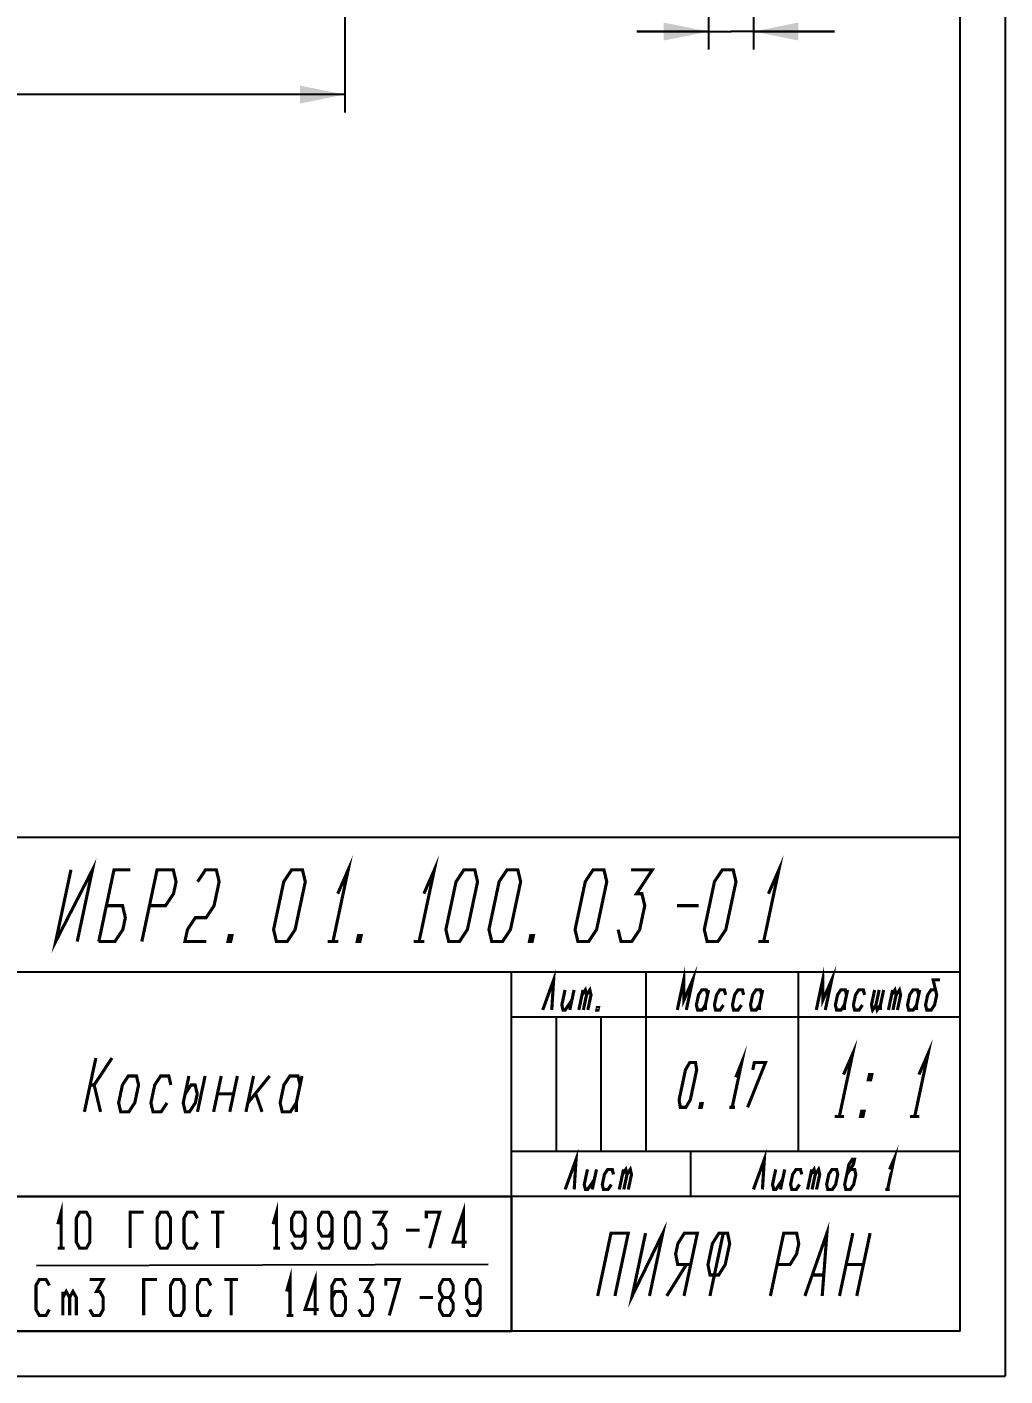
# Model space of a CAD drawing. Header units: millimetres. Extents: x 0 to 210, y 0 to 297.
# Drawn here: x 101 to 210, y 0 to 150.3 of the extents above; entities that cross this region are included whole.
import ezdxf

# ---------------------------------------------------------------- set-up
doc = ezdxf.new("R2010")
doc.units = ezdxf.units.MM
doc.header["$LTSCALE"] = 19.36
doc.layers.get('0').update_dxf_attribs({"linetype": 'CONTINUOUS'})
doc.styles.get("Standard").update_dxf_attribs({"font": 'txt', "width": 0.75})
doc.dimstyles.new('DIMSTYLE_1', dxfattribs={"dimtxt": 4, "dimasz": 5, "dimexe": 0.18, "dimexo": 0.0625, "dimgap": 0.09, "dimtad": 1, "dimdec": 4, "dimdsep": 46, "dimtxsty": 'STANDARD', "dimblk": '_FILLED', "dimblk1": '_FILLED', "dimblk2": '_FILLED', "dimcen": 0.09, "dimadec": 0, "dimazin": 0, "dimtp": 0.3, "dimtm": 0.3, "dimtfac": 1, "dimtdec": 4, "dimtofl": 0, "dimtmove": 0, "dimatfit": 3, "dimldrblk": '_FILLED', "dimfxl": 1, "dimtolj": 1, "dimarcsym": 0})
doc.dimstyles.new('DIMSTYLE_3', dxfattribs={"dimtxt": 4, "dimasz": 5, "dimexe": 0.18, "dimexo": 0.0625, "dimgap": 0.09, "dimtad": 1, "dimdec": 4, "dimdsep": 46, "dimtxsty": 'STANDARD', "dimblk": '_FILLED', "dimblk1": '_FILLED', "dimblk2": '_FILLED', "dimcen": 0.09, "dimadec": 0, "dimazin": 0, "dimtp": 0.1, "dimtm": 0.1, "dimtfac": 1, "dimtdec": 4, "dimtofl": 0, "dimtmove": 0, "dimatfit": 3, "dimldrblk": '_FILLED', "dimfxl": 1, "dimtolj": 1, "dimarcsym": 0})

# ---------------------------------------------------------------- blocks, each defined once
blk = doc.blocks.new('_FILLED')
at = {"color": 0, "linetype": 'BYBLOCK'}
blk.add_solid([(0, 0), (-1, 0.2), (-1, -0.2)], dxfattribs=at)
blk = doc.blocks.new('*D1')
at = {"color": 2, "linetype": 'CONTINUOUS'}
for p, q in [((136.41, 159.4), (136.41, 140.79)), ((56.41, 150.67), (56.41, 140.79)), ((56.41, 142.79), (96.41, 142.79)), ((136.41, 142.79), (96.41, 142.79))]:
    blk.add_line(p, q, dxfattribs=at)
at = {"color": 2, "linetype": 'CONTINUOUS', "xscale": 5, "yscale": 5, "zscale": 5, "rotation": 180}
blk.add_blockref('_FILLED', (56.41, 142.79), dxfattribs=at)
at = {"color": 2, "linetype": 'CONTINUOUS', "xscale": 5, "yscale": 5, "zscale": 5}
blk.add_blockref('_FILLED', (136.41, 142.79), dxfattribs=at)
blk = doc.blocks.new('*D4')
at = {"color": 2, "linetype": 'CONTINUOUS'}
for p, q in [((176.97, 162.79), (176.97, 147.81)), ((181.97, 162.79), (181.97, 147.81)), ((176.97, 149.81), (168.97, 149.81)), ((168.97, 149.81), (179.47, 149.81)), ((191, 149.81), (179.47, 149.81)), ((181.97, 149.81), (191, 149.81))]:
    blk.add_line(p, q, dxfattribs=at)
at = {"color": 2, "linetype": 'CONTINUOUS', "xscale": 5, "yscale": 5, "zscale": 5}
blk.add_blockref('_FILLED', (176.97, 149.81), dxfattribs=at)
at = {"color": 2, "linetype": 'CONTINUOUS', "xscale": 5, "yscale": 5, "zscale": 5, "rotation": 180}
blk.add_blockref('_FILLED', (181.97, 149.81), dxfattribs=at)

msp = doc.modelspace()

# ---------------------------------------------------------------- linework, layer by layer
at = {"color": 7, "linetype": 'CONTINUOUS'}
for p, q in [((210, 297), (210, 0)), ((205, 5), (205, 292.3499)), ((205, 60), (20, 60)), ((205, 5), (205, 60)), ((205, 45), (20, 45)), ((155, 5), (155, 45)), ((170, 25), (170, 45)), ((187, 25), (187, 45)), ((205, 40), (155, 40)), ((160, 25), (160, 40)), ((165, 25), (165, 40)), ((205, 25), (155, 25)), ((175, 20), (175, 25)), ((205, 20), (20, 20)), ((85, 20), (155, 20)), ((155, 20), (155, 5)), ((102.06039, 12.31951), (152.38567, 12.46207)), ((205, 5), (20, 5)), ((205, 5), (20, 5)), ((85, 5), (155, 5)), ((0, 0), (210, 0))]:
    msp.add_line(p, q, dxfattribs=at)
at = {"color": 2, "linetype": 'CONTINUOUS'}
for points in [[(105.90045, 56.41064, 0.35, 0.35, 0), (104.2, 48.41064, 0.35, 0.35, 0), (108.30045, 56.41064, 0.35, 0.35, 0), (106.6, 48.41064, 0.35, 0.35, 0)], [(135.63362, 53.74397, 0.35, 0.35, 0), (136.80046, 56.41064, 0.35, 0.35, 0), (135.1, 48.41064, 0.35, 0.35, 0)], [(145.23364, 53.74397, 0.35, 0.35, 0), (146.40046, 56.41064, 0.35, 0.35, 0), (144.70001, 48.41064, 0.35, 0.35, 0)], [(183.63363, 53.74397, 0.35, 0.35, 0), (184.80045, 56.41064, 0.35, 0.35, 0), (183.1, 48.41064, 0.35, 0.35, 0)], [(109, 48.41064, 0.35, 0.35, 0), (110.70045, 56.41064, 0.35, 0.35, 0), (112.50045, 56.41064, 0.35, 0.35, 0)], [(113.8, 48.41064, 0.35, 0.35, 0), (115.50045, 56.41064, 0.35, 0.35, 0), (117.30045, 56.41064, 0.35, 0.35, 0), (117.61704, 55.07731, 0.35, 0.35, 0), (117.33364, 53.74397, 0.35, 0.35, 0), (116.45023, 52.41064, 0.35, 0.35, 0), (114.65022, 52.41064, 0.35, 0.35, 0)], [(120.01704, 55.07731, 0.35, 0.35, 0), (120.90046, 56.41064, 0.35, 0.35, 0), (122.10045, 56.41064, 0.35, 0.35, 0), (122.41704, 55.07731, 0.35, 0.35, 0), (121.85022, 52.41064, 0.35, 0.35, 0), (120.96682, 51.0773, 0.35, 0.35, 0), (119.76681, 51.0773, 0.35, 0.35, 0), (118.88342, 49.74397, 0.35, 0.35, 0), (118.6, 48.41064, 0.35, 0.35, 0), (120.99999, 48.41064, 0.35, 0.35, 0)], [(128.8, 48.41064, 0.35, 0.35, 0), (128.48341, 49.74397, 0.35, 0.35, 0), (129.61703, 55.07731, 0.35, 0.35, 0), (130.50045, 56.41064, 0.35, 0.35, 0), (131.70046, 56.41064, 0.35, 0.35, 0), (132.01705, 55.07731, 0.35, 0.35, 0), (130.88341, 49.74397, 0.35, 0.35, 0), (129.99999, 48.41064, 0.35, 0.35, 0), (128.8, 48.41064, 0.35, 0.35, 0)], [(148.00001, 48.41064, 0.35, 0.35, 0), (147.68342, 49.74397, 0.35, 0.35, 0), (148.81704, 55.07731, 0.35, 0.35, 0), (149.70046, 56.41064, 0.35, 0.35, 0), (150.90044, 56.41064, 0.35, 0.35, 0), (151.21704, 55.07731, 0.35, 0.35, 0), (150.08341, 49.74397, 0.35, 0.35, 0), (149.2, 48.41064, 0.35, 0.35, 0), (148.00001, 48.41064, 0.35, 0.35, 0)], [(152.80001, 48.41064, 0.35, 0.35, 0), (152.48341, 49.74397, 0.35, 0.35, 0), (153.61704, 55.07731, 0.35, 0.35, 0), (154.50045, 56.41064, 0.35, 0.35, 0), (155.70046, 56.41064, 0.35, 0.35, 0), (156.01703, 55.07731, 0.35, 0.35, 0), (154.88341, 49.74397, 0.35, 0.35, 0), (153.99999, 48.41064, 0.35, 0.35, 0), (152.80001, 48.41064, 0.35, 0.35, 0)], [(162.4, 48.41064, 0.35, 0.35, 0), (162.0834, 49.74397, 0.35, 0.35, 0), (163.21705, 55.07731, 0.35, 0.35, 0), (164.10044, 56.41064, 0.35, 0.35, 0), (165.30045, 56.41064, 0.35, 0.35, 0), (165.61705, 55.07731, 0.35, 0.35, 0), (164.4834, 49.74397, 0.35, 0.35, 0), (163.60001, 48.41064, 0.35, 0.35, 0), (162.4, 48.41064, 0.35, 0.35, 0)], [(168.30045, 56.41064, 0.35, 0.35, 0), (170.70044, 56.41064, 0.35, 0.35, 0), (168.93363, 53.74397, 0.35, 0.35, 0), (169.53363, 53.74397, 0.35, 0.35, 0), (169.85022, 52.41064, 0.35, 0.35, 0), (169.2834, 49.74397, 0.35, 0.35, 0), (168.4, 48.41064, 0.35, 0.35, 0), (167.19999, 48.41064, 0.35, 0.35, 0), (166.8834, 49.74397, 0.35, 0.35, 0)], [(176.80001, 48.41064, 0.35, 0.35, 0), (176.48341, 49.74397, 0.35, 0.35, 0), (177.61704, 55.07731, 0.35, 0.35, 0), (178.50045, 56.41064, 0.35, 0.35, 0), (179.70046, 56.41064, 0.35, 0.35, 0), (180.01704, 55.07731, 0.35, 0.35, 0), (178.88341, 49.74397, 0.35, 0.35, 0), (178, 48.41064, 0.35, 0.35, 0), (176.80001, 48.41064, 0.35, 0.35, 0)], [(109, 48.41064, 0.35, 0.35, 0), (110.80001, 48.41064, 0.35, 0.35, 0), (111.6834, 49.74397, 0.35, 0.35, 0), (111.96682, 51.0773, 0.35, 0.35, 0), (111.65023, 52.41064, 0.35, 0.35, 0), (109.85023, 52.41064, 0.35, 0.35, 0)], [(173.45023, 52.41064, 0.35, 0.35, 0), (175.85023, 52.41064, 0.35, 0.35, 0)], [(123.7, 48.41064, 0.35, 0.35, 0), (123.39999, 48.41064, 0.35, 0.35, 0), (123.5417, 49.07731, 0.35, 0.35, 0), (123.84171, 49.07731, 0.35, 0.35, 0), (123.7, 48.41064, 0.35, 0.35, 0)], [(134.5, 48.41064, 0.35, 0.35, 0), (135.69999, 48.41064, 0.35, 0.35, 0)], [(138.10001, 48.41064, 0.35, 0.35, 0), (137.8, 48.41064, 0.35, 0.35, 0), (137.94171, 49.07731, 0.35, 0.35, 0), (138.2417, 49.07731, 0.35, 0.35, 0), (138.10001, 48.41064, 0.35, 0.35, 0)], [(144.09999, 48.41064, 0.35, 0.35, 0), (145.3, 48.41064, 0.35, 0.35, 0)], [(157.29999, 48.41064, 0.35, 0.35, 0), (157.00001, 48.41064, 0.35, 0.35, 0), (157.1417, 49.07731, 0.35, 0.35, 0), (157.44171, 49.07731, 0.35, 0.35, 0), (157.29999, 48.41064, 0.35, 0.35, 0)], [(182.50001, 48.41064, 0.35, 0.35, 0), (183.69999, 48.41064, 0.35, 0.35, 0)], [(158.48, 40.78758, 0.35, 0.35, 0), (159.69456, 44.13758, 0.35, 0.35, 0), (159.485, 40.78758, 0.35, 0.35, 0)], [(173.475, 40.78758, 0.35, 0.35, 0), (174.18706, 44.13758, 0.35, 0.35, 0), (174.21486, 41.90424, 0.35, 0.35, 0), (175.19207, 44.13758, 0.35, 0.35, 0), (174.48, 40.78758, 0.35, 0.35, 0)], [(188.965, 40.78758, 0.35, 0.35, 0), (189.67705, 44.13758, 0.35, 0.35, 0), (189.70486, 41.90424, 0.35, 0.35, 0), (190.68207, 44.13758, 0.35, 0.35, 0), (189.96999, 40.78758, 0.35, 0.35, 0)], [(202.25345, 43.02091, 0.35, 0.35, 0), (201.75095, 43.02091, 0.35, 0.35, 0), (201.38103, 42.46258, 0.35, 0.35, 0), (201.14367, 41.34591, 0.35, 0.35, 0), (201.27625, 40.78758, 0.35, 0.35, 0), (201.77875, 40.78758, 0.35, 0.35, 0), (202.14867, 41.34591, 0.35, 0.35, 0), (202.38603, 42.46258, 0.35, 0.35, 0), (201.98831, 44.13758, 0.35, 0.35, 0), (202.74207, 44.13758, 0.35, 0.35, 0)], [(160.96471, 43.02091, 0.35, 0.35, 0), (160.60867, 41.34591, 0.35, 0.35, 0), (160.74125, 40.78758, 0.35, 0.35, 0), (160.99249, 40.78758, 0.35, 0.35, 0), (161.73235, 41.90424, 0.35, 0.35, 0)], [(161.96971, 43.02091, 0.35, 0.35, 0), (161.49499, 40.78758, 0.35, 0.35, 0)], [(162.50001, 40.78758, 0.35, 0.35, 0), (162.97471, 43.02091, 0.35, 0.35, 0)], [(162.85603, 42.46258, 0.35, 0.35, 0), (163.22596, 43.02091, 0.35, 0.35, 0), (163.35852, 42.46258, 0.35, 0.35, 0), (163.00251, 40.78758, 0.35, 0.35, 0)], [(163.35852, 42.46258, 0.35, 0.35, 0), (163.72846, 43.02091, 0.35, 0.35, 0), (163.86104, 42.46258, 0.35, 0.35, 0), (163.505, 40.78758, 0.35, 0.35, 0)], [(176.84603, 42.46258, 0.35, 0.35, 0), (176.71347, 43.02091, 0.35, 0.35, 0), (176.21095, 43.02091, 0.35, 0.35, 0), (175.84103, 42.46258, 0.35, 0.35, 0), (175.60367, 41.34591, 0.35, 0.35, 0), (175.73625, 40.78758, 0.35, 0.35, 0), (176.23875, 40.78758, 0.35, 0.35, 0), (176.60867, 41.34591, 0.35, 0.35, 0)], [(176.96471, 43.02091, 0.35, 0.35, 0), (176.60867, 41.34591, 0.35, 0.35, 0), (176.61563, 40.78758, 0.35, 0.35, 0)], [(178.85604, 42.46258, 0.35, 0.35, 0), (178.72346, 43.02091, 0.35, 0.35, 0), (178.22096, 43.02091, 0.35, 0.35, 0), (177.85102, 42.46258, 0.35, 0.35, 0), (177.61369, 41.34591, 0.35, 0.35, 0), (177.74624, 40.78758, 0.35, 0.35, 0), (178.24874, 40.78758, 0.35, 0.35, 0), (178.61868, 41.34591, 0.35, 0.35, 0)], [(180.86603, 42.46258, 0.35, 0.35, 0), (180.73345, 43.02091, 0.35, 0.35, 0), (180.23096, 43.02091, 0.35, 0.35, 0), (179.86104, 42.46258, 0.35, 0.35, 0), (179.62368, 41.34591, 0.35, 0.35, 0), (179.75626, 40.78758, 0.35, 0.35, 0), (180.25876, 40.78758, 0.35, 0.35, 0), (180.62867, 41.34591, 0.35, 0.35, 0)], [(182.87603, 42.46258, 0.35, 0.35, 0), (182.74347, 43.02091, 0.35, 0.35, 0), (182.24097, 43.02091, 0.35, 0.35, 0), (181.87103, 42.46258, 0.35, 0.35, 0), (181.63367, 41.34591, 0.35, 0.35, 0), (181.76625, 40.78758, 0.35, 0.35, 0), (182.26875, 40.78758, 0.35, 0.35, 0), (182.63869, 41.34591, 0.35, 0.35, 0)], [(182.99471, 43.02091, 0.35, 0.35, 0), (182.63869, 41.34591, 0.35, 0.35, 0), (182.64563, 40.78758, 0.35, 0.35, 0)], [(192.33603, 42.46258, 0.35, 0.35, 0), (192.20347, 43.02091, 0.35, 0.35, 0), (191.70097, 43.02091, 0.35, 0.35, 0), (191.33103, 42.46258, 0.35, 0.35, 0), (191.09367, 41.34591, 0.35, 0.35, 0), (191.22625, 40.78758, 0.35, 0.35, 0), (191.72875, 40.78758, 0.35, 0.35, 0), (192.09869, 41.34591, 0.35, 0.35, 0)], [(192.45471, 43.02091, 0.35, 0.35, 0), (192.09869, 41.34591, 0.35, 0.35, 0), (192.10563, 40.78758, 0.35, 0.35, 0)], [(194.34604, 42.46258, 0.35, 0.35, 0), (194.21346, 43.02091, 0.35, 0.35, 0), (193.71096, 43.02091, 0.35, 0.35, 0), (193.34104, 42.46258, 0.35, 0.35, 0), (193.10368, 41.34591, 0.35, 0.35, 0), (193.23624, 40.78758, 0.35, 0.35, 0), (193.73874, 40.78758, 0.35, 0.35, 0), (194.10868, 41.34591, 0.35, 0.35, 0)], [(195.46971, 43.02091, 0.35, 0.35, 0), (195.11368, 41.34591, 0.35, 0.35, 0), (195.24626, 40.78758, 0.35, 0.35, 0), (195.61617, 41.34591, 0.35, 0.35, 0), (195.74875, 40.78758, 0.35, 0.35, 0), (196.11867, 41.34591, 0.35, 0.35, 0), (196.47471, 43.02091, 0.35, 0.35, 0)], [(195.97221, 43.02091, 0.35, 0.35, 0), (195.61617, 41.34591, 0.35, 0.35, 0)], [(197.00501, 40.78758, 0.35, 0.35, 0), (197.47971, 43.02091, 0.35, 0.35, 0)], [(197.36103, 42.46258, 0.35, 0.35, 0), (197.73097, 43.02091, 0.35, 0.35, 0), (197.86353, 42.46258, 0.35, 0.35, 0), (197.50751, 40.78758, 0.35, 0.35, 0)], [(197.86353, 42.46258, 0.35, 0.35, 0), (198.23346, 43.02091, 0.35, 0.35, 0), (198.36602, 42.46258, 0.35, 0.35, 0), (198.01001, 40.78758, 0.35, 0.35, 0)], [(200.37604, 42.46258, 0.35, 0.35, 0), (200.24346, 43.02091, 0.35, 0.35, 0), (199.74096, 43.02091, 0.35, 0.35, 0), (199.37104, 42.46258, 0.35, 0.35, 0), (199.13368, 41.34591, 0.35, 0.35, 0), (199.26624, 40.78758, 0.35, 0.35, 0), (199.76876, 40.78758, 0.35, 0.35, 0), (200.13868, 41.34591, 0.35, 0.35, 0)], [(200.49472, 43.02091, 0.35, 0.35, 0), (200.13868, 41.34591, 0.35, 0.35, 0), (200.14562, 40.78758, 0.35, 0.35, 0)], [(164.63562, 40.78758, 0.35, 0.35, 0), (164.51, 40.78758, 0.35, 0.35, 0), (164.56934, 41.06675, 0.35, 0.35, 0), (164.69496, 41.06675, 0.35, 0.35, 0), (164.63562, 40.78758, 0.35, 0.35, 0)], [(196.11867, 41.34591, 0.35, 0.35, 0), (196.12563, 40.78758, 0.35, 0.35, 0)], [(179.98977, 33.27748, 0.35, 0.35, 0), (180.65654, 34.94415, 0.35, 0.35, 0), (179.59375, 29.94415, 0.35, 0.35, 0)], [(192.00444, 33.58848, 0.35, 0.35, 0), (193.02539, 35.92181, 0.35, 0.35, 0), (191.53749, 28.92181, 0.35, 0.35, 0)], [(200.40444, 33.58848, 0.35, 0.35, 0), (201.4254, 35.92181, 0.35, 0.35, 0), (199.9375, 28.92181, 0.35, 0.35, 0)], [(107.4, 29.43298, 0.35, 0.35, 0), (108.67534, 35.43298, 0.35, 0.35, 0)], [(108.03767, 32.43298, 0.35, 0.35, 0), (108.48767, 32.43298, 0.35, 0.35, 0), (110.47534, 35.43298, 0.35, 0.35, 0)], [(173.8125, 29.94415, 0.35, 0.35, 0), (173.67712, 30.77748, 0.35, 0.35, 0), (174.38566, 34.11081, 0.35, 0.35, 0), (174.87529, 34.94415, 0.35, 0.35, 0), (175.50029, 34.94415, 0.35, 0.35, 0), (175.63566, 34.11081, 0.35, 0.35, 0), (174.92713, 30.77748, 0.35, 0.35, 0), (174.4375, 29.94415, 0.35, 0.35, 0), (173.8125, 29.94415, 0.35, 0.35, 0)], [(181.3125, 29.94415, 0.35, 0.35, 0), (183.31278, 34.94415, 0.35, 0.35, 0), (182.06278, 34.94415, 0.35, 0.35, 0), (181.88566, 34.11081, 0.35, 0.35, 0)], [(111.21255, 30.43298, 0.35, 0.35, 0), (111.45, 29.43298, 0.35, 0.35, 0), (112.35, 29.43298, 0.35, 0.35, 0), (113.01255, 30.43298, 0.35, 0.35, 0), (113.43767, 32.43298, 0.35, 0.35, 0), (113.20022, 33.43298, 0.35, 0.35, 0), (112.30022, 33.43298, 0.35, 0.35, 0), (111.63766, 32.43298, 0.35, 0.35, 0), (111.21255, 30.43298, 0.35, 0.35, 0)], [(117.03767, 32.43298, 0.35, 0.35, 0), (116.80023, 33.43298, 0.35, 0.35, 0), (115.90023, 33.43298, 0.35, 0.35, 0), (115.23767, 32.43298, 0.35, 0.35, 0), (114.81256, 30.43298, 0.35, 0.35, 0), (115.05, 29.43298, 0.35, 0.35, 0), (115.95001, 29.43298, 0.35, 0.35, 0), (116.61256, 30.43298, 0.35, 0.35, 0)], [(119.05022, 33.43298, 0.35, 0.35, 0), (118.41257, 30.43298, 0.35, 0.35, 0), (118.64999, 29.43298, 0.35, 0.35, 0), (119.1, 29.43298, 0.35, 0.35, 0), (119.76256, 30.43298, 0.35, 0.35, 0), (119.9751, 31.43298, 0.35, 0.35, 0), (119.73768, 32.43298, 0.35, 0.35, 0), (119.28767, 32.43298, 0.35, 0.35, 0), (118.62511, 31.43298, 0.35, 0.35, 0)], [(120.85023, 33.43298, 0.35, 0.35, 0), (120, 29.43298, 0.35, 0.35, 0)], [(121.80001, 29.43298, 0.35, 0.35, 0), (122.65023, 33.43298, 0.35, 0.35, 0)], [(124.45023, 33.43298, 0.35, 0.35, 0), (123.59999, 29.43298, 0.35, 0.35, 0)], [(126.25022, 33.43298, 0.35, 0.35, 0), (125.39999, 29.43298, 0.35, 0.35, 0)], [(125.61256, 30.43298, 0.35, 0.35, 0), (128.05022, 33.43298, 0.35, 0.35, 0)], [(131.43766, 32.43298, 0.35, 0.35, 0), (131.20022, 33.43298, 0.35, 0.35, 0), (130.30024, 33.43298, 0.35, 0.35, 0), (129.63768, 32.43298, 0.35, 0.35, 0), (129.21255, 30.43298, 0.35, 0.35, 0), (129.44999, 29.43298, 0.35, 0.35, 0), (130.34999, 29.43298, 0.35, 0.35, 0), (131.01255, 30.43298, 0.35, 0.35, 0)], [(131.65023, 33.43298, 0.35, 0.35, 0), (131.01255, 30.43298, 0.35, 0.35, 0), (131.02499, 29.43298, 0.35, 0.35, 0)], [(195.03045, 33.00514, 0.35, 0.35, 0), (194.76795, 33.00514, 0.35, 0.35, 0), (194.89194, 33.58848, 0.35, 0.35, 0), (195.15443, 33.58848, 0.35, 0.35, 0), (195.03045, 33.00514, 0.35, 0.35, 0)], [(109.2, 29.43298, 0.35, 0.35, 0), (108.48767, 32.43298, 0.35, 0.35, 0)], [(122.22512, 31.43298, 0.35, 0.35, 0), (124.02512, 31.43298, 0.35, 0.35, 0)], [(126.50012, 31.43298, 0.35, 0.35, 0), (127.2, 29.43298, 0.35, 0.35, 0)], [(176.15625, 29.94415, 0.35, 0.35, 0), (175.99999, 29.94415, 0.35, 0.35, 0), (176.08857, 30.36082, 0.35, 0.35, 0), (176.24481, 30.36082, 0.35, 0.35, 0), (176.15625, 29.94415, 0.35, 0.35, 0)], [(179.28126, 29.94415, 0.35, 0.35, 0), (179.90624, 29.94415, 0.35, 0.35, 0)], [(191.0125, 28.92181, 0.35, 0.35, 0), (192.06251, 28.92181, 0.35, 0.35, 0)], [(194.1625, 28.92181, 0.35, 0.35, 0), (193.9, 28.92181, 0.35, 0.35, 0), (194.02399, 29.50514, 0.35, 0.35, 0), (194.28648, 29.50514, 0.35, 0.35, 0), (194.1625, 28.92181, 0.35, 0.35, 0)], [(199.41251, 28.92181, 0.35, 0.35, 0), (200.46249, 28.92181, 0.35, 0.35, 0)], [(197.13284, 23.02091, 0.35, 0.35, 0), (197.62144, 24.13758, 0.35, 0.35, 0), (196.90938, 20.78758, 0.35, 0.35, 0)], [(160.98001, 20.78758, 0.35, 0.35, 0), (162.19456, 24.13758, 0.35, 0.35, 0), (161.98501, 20.78758, 0.35, 0.35, 0)], [(181.96, 20.78758, 0.35, 0.35, 0), (183.17457, 24.13758, 0.35, 0.35, 0), (182.96499, 20.78758, 0.35, 0.35, 0)], [(192.36604, 22.46258, 0.35, 0.35, 0), (193.1059, 23.57925, 0.35, 0.35, 0), (193.22455, 24.13758, 0.35, 0.35, 0), (192.97332, 24.13758, 0.35, 0.35, 0), (192.60338, 23.57925, 0.35, 0.35, 0), (192.12868, 21.34591, 0.35, 0.35, 0), (192.26126, 20.78758, 0.35, 0.35, 0), (192.76376, 20.78758, 0.35, 0.35, 0), (193.13368, 21.34591, 0.35, 0.35, 0), (193.37104, 22.46258, 0.35, 0.35, 0), (193.23846, 23.02091, 0.35, 0.35, 0), (192.73596, 23.02091, 0.35, 0.35, 0)], [(163.4647, 23.02091, 0.35, 0.35, 0), (163.10868, 21.34591, 0.35, 0.35, 0), (163.24124, 20.78758, 0.35, 0.35, 0), (163.4925, 20.78758, 0.35, 0.35, 0), (164.23236, 21.90425, 0.35, 0.35, 0)], [(164.46972, 23.02091, 0.35, 0.35, 0), (163.995, 20.78758, 0.35, 0.35, 0)], [(166.36103, 22.46258, 0.35, 0.35, 0), (166.22845, 23.02091, 0.35, 0.35, 0), (165.72595, 23.02091, 0.35, 0.35, 0), (165.35603, 22.46258, 0.35, 0.35, 0), (165.11867, 21.34591, 0.35, 0.35, 0), (165.25125, 20.78758, 0.35, 0.35, 0), (165.75375, 20.78758, 0.35, 0.35, 0), (166.12367, 21.34591, 0.35, 0.35, 0)], [(167.01001, 20.78758, 0.35, 0.35, 0), (167.48471, 23.02091, 0.35, 0.35, 0)], [(167.36603, 22.46258, 0.35, 0.35, 0), (167.73596, 23.02091, 0.35, 0.35, 0), (167.86852, 22.46258, 0.35, 0.35, 0), (167.51251, 20.78758, 0.35, 0.35, 0)], [(167.86852, 22.46258, 0.35, 0.35, 0), (168.23846, 23.02091, 0.35, 0.35, 0), (168.37104, 22.46258, 0.35, 0.35, 0), (168.015, 20.78758, 0.35, 0.35, 0)], [(184.44471, 23.02091, 0.35, 0.35, 0), (184.08867, 21.34591, 0.35, 0.35, 0), (184.22125, 20.78758, 0.35, 0.35, 0), (184.47251, 20.78758, 0.35, 0.35, 0), (185.21237, 21.90425, 0.35, 0.35, 0)], [(185.4497, 23.02091, 0.35, 0.35, 0), (184.97501, 20.78758, 0.35, 0.35, 0)], [(187.34104, 22.46258, 0.35, 0.35, 0), (187.20846, 23.02091, 0.35, 0.35, 0), (186.70596, 23.02091, 0.35, 0.35, 0), (186.33604, 22.46258, 0.35, 0.35, 0), (186.09868, 21.34591, 0.35, 0.35, 0), (186.23124, 20.78758, 0.35, 0.35, 0), (186.73376, 20.78758, 0.35, 0.35, 0), (187.10368, 21.34591, 0.35, 0.35, 0)], [(187.98999, 20.78758, 0.35, 0.35, 0), (188.46471, 23.02091, 0.35, 0.35, 0)], [(188.34603, 22.46258, 0.35, 0.35, 0), (188.71595, 23.02091, 0.35, 0.35, 0), (188.84853, 22.46258, 0.35, 0.35, 0), (188.49249, 20.78758, 0.35, 0.35, 0)], [(188.84853, 22.46258, 0.35, 0.35, 0), (189.21845, 23.02091, 0.35, 0.35, 0), (189.35103, 22.46258, 0.35, 0.35, 0), (188.99499, 20.78758, 0.35, 0.35, 0)], [(190.11869, 21.34591, 0.35, 0.35, 0), (190.25125, 20.78758, 0.35, 0.35, 0), (190.75374, 20.78758, 0.35, 0.35, 0), (191.12368, 21.34591, 0.35, 0.35, 0), (191.36104, 22.46258, 0.35, 0.35, 0), (191.22846, 23.02091, 0.35, 0.35, 0), (190.72596, 23.02091, 0.35, 0.35, 0), (190.35603, 22.46258, 0.35, 0.35, 0), (190.11869, 21.34591, 0.35, 0.35, 0)], [(196.65812, 20.78758, 0.35, 0.35, 0), (197.16062, 20.78758, 0.35, 0.35, 0)], [(104.43751, 16.91667, 0.35, 0.35, 0), (104.81251, 18.25, 0.35, 0.35, 0), (104.81251, 14.25, 0.35, 0.35, 0)], [(106.87501, 14.25, 0.35, 0.35, 0), (106.50001, 14.91667, 0.35, 0.35, 0), (106.50001, 17.58333, 0.35, 0.35, 0), (106.87501, 18.25, 0.35, 0.35, 0), (107.625, 18.25, 0.35, 0.35, 0), (108, 17.58333, 0.35, 0.35, 0), (108, 14.91667, 0.35, 0.35, 0), (107.625, 14.25, 0.35, 0.35, 0), (106.87501, 14.25, 0.35, 0.35, 0)], [(112.5, 14.25, 0.35, 0.35, 0), (112.5, 18.25, 0.35, 0.35, 0), (114, 18.25, 0.35, 0.35, 0)], [(115.875, 14.25, 0.35, 0.35, 0), (115.49999, 14.91667, 0.35, 0.35, 0), (115.49999, 17.58333, 0.35, 0.35, 0), (115.875, 18.25, 0.35, 0.35, 0), (116.625, 18.25, 0.35, 0.35, 0), (117.00001, 17.58333, 0.35, 0.35, 0), (117.00001, 14.91667, 0.35, 0.35, 0), (116.625, 14.25, 0.35, 0.35, 0), (115.875, 14.25, 0.35, 0.35, 0)], [(120, 17.58333, 0.35, 0.35, 0), (119.62499, 18.25, 0.35, 0.35, 0), (118.875, 18.25, 0.35, 0.35, 0), (118.50001, 17.58333, 0.35, 0.35, 0), (118.50001, 14.91667, 0.35, 0.35, 0), (118.875, 14.25, 0.35, 0.35, 0), (119.62499, 14.25, 0.35, 0.35, 0), (120, 14.91667, 0.35, 0.35, 0)], [(121.5, 18.25, 0.35, 0.35, 0), (123, 18.25, 0.35, 0.35, 0)], [(122.25, 18.25, 0.35, 0.35, 0), (122.25, 14.25, 0.35, 0.35, 0)], [(128.4375, 16.91667, 0.35, 0.35, 0), (128.81251, 18.25, 0.35, 0.35, 0), (128.81251, 14.25, 0.35, 0.35, 0)], [(130.5, 14.91667, 0.35, 0.35, 0), (130.87501, 14.25, 0.35, 0.35, 0), (131.62501, 14.25, 0.35, 0.35, 0), (131.99999, 14.91667, 0.35, 0.35, 0), (131.99999, 17.58333, 0.35, 0.35, 0), (131.62501, 18.25, 0.35, 0.35, 0), (130.87501, 18.25, 0.35, 0.35, 0), (130.5, 17.58333, 0.35, 0.35, 0), (130.5, 16.25, 0.35, 0.35, 0), (130.87501, 15.58333, 0.35, 0.35, 0), (131.62501, 15.58333, 0.35, 0.35, 0), (131.99999, 16.25, 0.35, 0.35, 0)], [(133.50001, 14.91667, 0.35, 0.35, 0), (133.875, 14.25, 0.35, 0.35, 0), (134.625, 14.25, 0.35, 0.35, 0), (135.00001, 14.91667, 0.35, 0.35, 0), (135.00001, 17.58333, 0.35, 0.35, 0), (134.625, 18.25, 0.35, 0.35, 0), (133.875, 18.25, 0.35, 0.35, 0), (133.50001, 17.58333, 0.35, 0.35, 0), (133.50001, 16.25, 0.35, 0.35, 0), (133.875, 15.58333, 0.35, 0.35, 0), (134.625, 15.58333, 0.35, 0.35, 0), (135.00001, 16.25, 0.35, 0.35, 0)], [(136.87499, 14.25, 0.35, 0.35, 0), (136.5, 14.91667, 0.35, 0.35, 0), (136.5, 17.58333, 0.35, 0.35, 0), (136.87499, 18.25, 0.35, 0.35, 0), (137.62501, 18.25, 0.35, 0.35, 0), (138, 17.58333, 0.35, 0.35, 0), (138, 14.91667, 0.35, 0.35, 0), (137.62501, 14.25, 0.35, 0.35, 0), (136.87499, 14.25, 0.35, 0.35, 0)], [(139.5, 18.25, 0.35, 0.35, 0), (140.99999, 18.25, 0.35, 0.35, 0), (140.24999, 16.91667, 0.35, 0.35, 0), (140.625, 16.91667, 0.35, 0.35, 0), (140.99999, 16.25, 0.35, 0.35, 0), (140.99999, 14.91667, 0.35, 0.35, 0), (140.625, 14.25, 0.35, 0.35, 0), (139.87501, 14.25, 0.35, 0.35, 0), (139.5, 14.91667, 0.35, 0.35, 0)], [(145.87501, 14.25, 0.35, 0.35, 0), (147, 18.25, 0.35, 0.35, 0), (145.5, 18.25, 0.35, 0.35, 0), (145.5, 17.58333, 0.35, 0.35, 0)], [(149.625, 14.25, 0.35, 0.35, 0), (149.625, 18.25, 0.35, 0.35, 0), (148.49999, 14.91667, 0.35, 0.35, 0), (150.00001, 14.91667, 0.35, 0.35, 0)], [(169.9379, 15.92181, 0.35, 0.35, 0), (168.45, 8.92181, 0.35, 0.35, 0), (171.8629, 15.92181, 0.35, 0.35, 0), (170.375, 8.92181, 0.35, 0.35, 0)], [(187.7, 8.92181, 0.35, 0.35, 0), (190.1504, 15.92181, 0.35, 0.35, 0), (189.625, 8.92181, 0.35, 0.35, 0)], [(143.25001, 16.25, 0.35, 0.35, 0), (144.75, 16.25, 0.35, 0.35, 0)], [(164.6, 8.92181, 0.35, 0.35, 0), (166.0879, 15.92181, 0.35, 0.35, 0), (168.0129, 15.92181, 0.35, 0.35, 0), (166.525, 8.92181, 0.35, 0.35, 0)], [(174.225, 8.92181, 0.35, 0.35, 0), (175.7129, 15.92181, 0.35, 0.35, 0), (174.26915, 15.92181, 0.35, 0.35, 0), (173.5399, 14.75514, 0.35, 0.35, 0), (173.29193, 13.58848, 0.35, 0.35, 0), (173.52519, 12.42181, 0.35, 0.35, 0), (174.96894, 12.42181, 0.35, 0.35, 0)], [(178.6004, 15.92181, 0.35, 0.35, 0), (178.11915, 15.92181, 0.35, 0.35, 0), (177.3899, 14.75514, 0.35, 0.35, 0), (176.89394, 12.42181, 0.35, 0.35, 0), (177.12721, 11.25514, 0.35, 0.35, 0), (178.08971, 11.25514, 0.35, 0.35, 0), (178.81894, 12.42181, 0.35, 0.35, 0), (179.3149, 14.75514, 0.35, 0.35, 0), (179.08165, 15.92181, 0.35, 0.35, 0), (178.6004, 15.92181, 0.35, 0.35, 0), (177.1125, 8.92181, 0.35, 0.35, 0)], [(183.85, 8.92181, 0.35, 0.35, 0), (185.3379, 15.92181, 0.35, 0.35, 0), (186.78165, 15.92181, 0.35, 0.35, 0), (187.0149, 14.75514, 0.35, 0.35, 0), (186.76693, 13.58848, 0.35, 0.35, 0), (186.03769, 12.42181, 0.35, 0.35, 0), (184.59394, 12.42181, 0.35, 0.35, 0)], [(191.55, 8.92181, 0.35, 0.35, 0), (193.0379, 15.92181, 0.35, 0.35, 0)], [(194.9629, 15.92181, 0.35, 0.35, 0), (193.475, 8.92181, 0.35, 0.35, 0)], [(104.43751, 14.25, 0.35, 0.35, 0), (105.1875, 14.25, 0.35, 0.35, 0)], [(128.4375, 14.25, 0.35, 0.35, 0), (129.1875, 14.25, 0.35, 0.35, 0)], [(172.3, 8.92181, 0.35, 0.35, 0), (174.48769, 12.42181, 0.35, 0.35, 0)], [(192.29394, 12.42181, 0.35, 0.35, 0), (194.21894, 12.42181, 0.35, 0.35, 0)], [(103.5, 10.08333, 0.35, 0.35, 0), (103.125, 10.75, 0.35, 0.35, 0), (102.37501, 10.75, 0.35, 0.35, 0), (102, 10.08333, 0.35, 0.35, 0), (102, 7.41667, 0.35, 0.35, 0), (102.37501, 6.75, 0.35, 0.35, 0), (103.125, 6.75, 0.35, 0.35, 0), (103.5, 7.41667, 0.35, 0.35, 0)], [(108, 10.75, 0.35, 0.35, 0), (109.50001, 10.75, 0.35, 0.35, 0), (108.75, 9.41667, 0.35, 0.35, 0), (109.125, 9.41667, 0.35, 0.35, 0), (109.50001, 8.75, 0.35, 0.35, 0), (109.50001, 7.41667, 0.35, 0.35, 0), (109.125, 6.75, 0.35, 0.35, 0), (108.375, 6.75, 0.35, 0.35, 0), (108, 7.41667, 0.35, 0.35, 0)], [(114, 6.75, 0.35, 0.35, 0), (114, 10.75, 0.35, 0.35, 0), (115.49999, 10.75, 0.35, 0.35, 0)], [(117.375, 6.75, 0.35, 0.35, 0), (117.00001, 7.41667, 0.35, 0.35, 0), (117.00001, 10.08333, 0.35, 0.35, 0), (117.375, 10.75, 0.35, 0.35, 0), (118.125, 10.75, 0.35, 0.35, 0), (118.50001, 10.08333, 0.35, 0.35, 0), (118.50001, 7.41667, 0.35, 0.35, 0), (118.125, 6.75, 0.35, 0.35, 0), (117.375, 6.75, 0.35, 0.35, 0)], [(121.5, 10.08333, 0.35, 0.35, 0), (121.12501, 10.75, 0.35, 0.35, 0), (120.37499, 10.75, 0.35, 0.35, 0), (120, 10.08333, 0.35, 0.35, 0), (120, 7.41667, 0.35, 0.35, 0), (120.37499, 6.75, 0.35, 0.35, 0), (121.12501, 6.75, 0.35, 0.35, 0), (121.5, 7.41667, 0.35, 0.35, 0)], [(123, 10.75, 0.35, 0.35, 0), (124.49999, 10.75, 0.35, 0.35, 0)], [(123.74999, 10.75, 0.35, 0.35, 0), (123.74999, 6.75, 0.35, 0.35, 0)], [(129.93749, 9.41667, 0.35, 0.35, 0), (130.3125, 10.75, 0.35, 0.35, 0), (130.3125, 6.75, 0.35, 0.35, 0)], [(133.125, 6.75, 0.35, 0.35, 0), (133.125, 10.75, 0.35, 0.35, 0), (131.99999, 7.41667, 0.35, 0.35, 0), (133.50001, 7.41667, 0.35, 0.35, 0)], [(136.5, 10.08333, 0.35, 0.35, 0), (136.12499, 10.75, 0.35, 0.35, 0), (135.375, 10.75, 0.35, 0.35, 0), (135.00001, 10.08333, 0.35, 0.35, 0), (135.00001, 7.41667, 0.35, 0.35, 0), (135.375, 6.75, 0.35, 0.35, 0), (136.12499, 6.75, 0.35, 0.35, 0), (136.5, 7.41667, 0.35, 0.35, 0), (136.5, 8.75, 0.35, 0.35, 0), (136.12499, 9.41667, 0.35, 0.35, 0), (135.375, 9.41667, 0.35, 0.35, 0), (135.00001, 8.75, 0.35, 0.35, 0)], [(138, 10.75, 0.35, 0.35, 0), (139.5, 10.75, 0.35, 0.35, 0), (138.75, 9.41667, 0.35, 0.35, 0), (139.12501, 9.41667, 0.35, 0.35, 0), (139.5, 8.75, 0.35, 0.35, 0), (139.5, 7.41667, 0.35, 0.35, 0), (139.12501, 6.75, 0.35, 0.35, 0), (138.37501, 6.75, 0.35, 0.35, 0), (138, 7.41667, 0.35, 0.35, 0)], [(141.375, 6.75, 0.35, 0.35, 0), (142.50001, 10.75, 0.35, 0.35, 0), (140.99999, 10.75, 0.35, 0.35, 0), (140.99999, 10.08333, 0.35, 0.35, 0)], [(148.12501, 8.75, 0.35, 0.35, 0), (148.49999, 9.41667, 0.35, 0.35, 0), (148.49999, 10.08333, 0.35, 0.35, 0), (148.12501, 10.75, 0.35, 0.35, 0), (147.37501, 10.75, 0.35, 0.35, 0), (147, 10.08333, 0.35, 0.35, 0), (147, 9.41667, 0.35, 0.35, 0), (147.37501, 8.75, 0.35, 0.35, 0)], [(150.00001, 7.41667, 0.35, 0.35, 0), (150.375, 6.75, 0.35, 0.35, 0), (151.125, 6.75, 0.35, 0.35, 0), (151.50001, 7.41667, 0.35, 0.35, 0), (151.50001, 10.08333, 0.35, 0.35, 0), (151.125, 10.75, 0.35, 0.35, 0), (150.375, 10.75, 0.35, 0.35, 0), (150.00001, 10.08333, 0.35, 0.35, 0), (150.00001, 8.75, 0.35, 0.35, 0), (150.375, 8.08333, 0.35, 0.35, 0), (151.125, 8.08333, 0.35, 0.35, 0), (151.50001, 8.75, 0.35, 0.35, 0)], [(188.67721, 11.25514, 0.35, 0.35, 0), (189.63971, 11.25514, 0.35, 0.35, 0)], [(105, 8.75, 0.35, 0.35, 0), (105.375, 9.41667, 0.35, 0.35, 0), (105.75, 8.75, 0.35, 0.35, 0), (105.75, 6.75, 0.35, 0.35, 0)], [(105, 6.75, 0.35, 0.35, 0), (105, 9.41667, 0.35, 0.35, 0)], [(105.75, 8.75, 0.35, 0.35, 0), (106.125, 9.41667, 0.35, 0.35, 0), (106.50001, 8.75, 0.35, 0.35, 0), (106.50001, 6.75, 0.35, 0.35, 0)], [(144.75, 8.75, 0.35, 0.35, 0), (146.25, 8.75, 0.35, 0.35, 0)], [(147.37501, 6.75, 0.35, 0.35, 0), (148.12501, 6.75, 0.35, 0.35, 0), (148.49999, 7.41667, 0.35, 0.35, 0), (148.49999, 8.08333, 0.35, 0.35, 0), (148.12501, 8.75, 0.35, 0.35, 0), (147.37501, 8.75, 0.35, 0.35, 0), (147, 8.08333, 0.35, 0.35, 0), (147, 7.41667, 0.35, 0.35, 0), (147.37501, 6.75, 0.35, 0.35, 0)], [(129.93749, 6.75, 0.35, 0.35, 0), (130.68749, 6.75, 0.35, 0.35, 0)]]:
    msp.add_lwpolyline(points, format="xyseb", dxfattribs=at)

# ---------------------------------------------------------------- dimensions: what is measured, and where the dimension line sits
for base, p1, p2, dimstyle, picture, middle in [((181.966, 149.81223), (176.966, 162.78747), (181.966, 162.78747), 'DIMSTYLE_3', '*D4', (187.99585, 150.81223)), ((136.41394, 142.78992), (56.41394, 150.67358), (136.41394, 159.39929), 'DIMSTYLE_1', '*D1', (90.64398, 143.78992))]:
    dim = msp.add_linear_dim(base=base, p1=p1, p2=p2, dimstyle=dimstyle, dxfattribs=at)
    dim.commit()
    dim.dimension.update_dxf_attribs({"geometry": picture, "text_midpoint": middle, "dimtype": 160})

doc.saveas('drawing.dxf')
